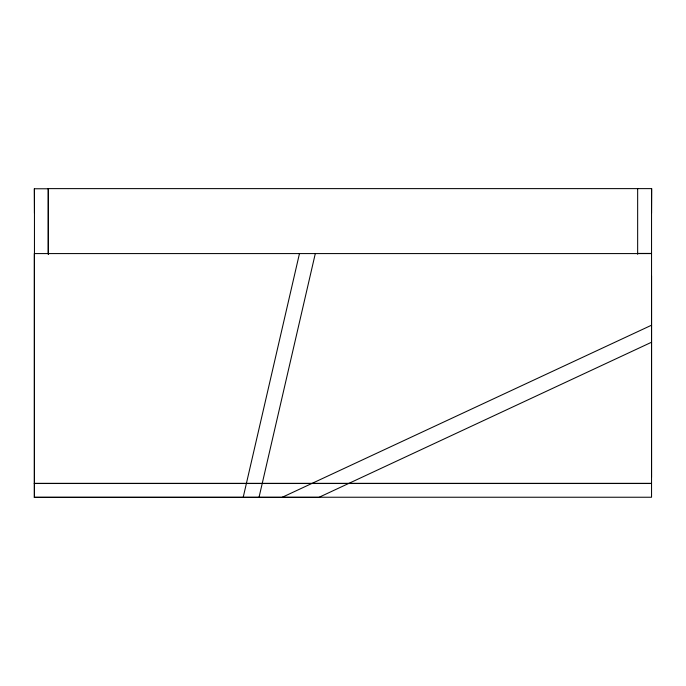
<?xml version="1.0" encoding="UTF-8"?>
<svg xmlns="http://www.w3.org/2000/svg" width="686" height="686" viewBox="0 0 686 686"><rect width="100%" height="100%" fill="white"/><g stroke="black" fill="none" stroke-linecap="round" stroke-linejoin="round"><path stroke-width="1.03" d="M299.465 253.58L243.178 497.393M315.303 253.58L259.008 497.393M651.546 325.207L282.306 497.239M651.546 253.58L34.3 253.58L34.3 497.393L318.819 497.393L651.546 342.237M34.454 213.166L34.3 188.77L48.346 188.77L48.346 254.437M651.546 213.14L651.7 188.616L48.192 188.616L48.192 253.983M637.654 253.426L651.546 253.426M651.546 275.961L651.546 477.276M34.3 483.347L651.546 483.347M34.3 483.501L651.546 483.501M34.3 497.239L651.546 497.239L651.546 188.616M637.654 188.607L637.654 254.283M34.454 188.77L34.454 497.393"/></g></svg>
